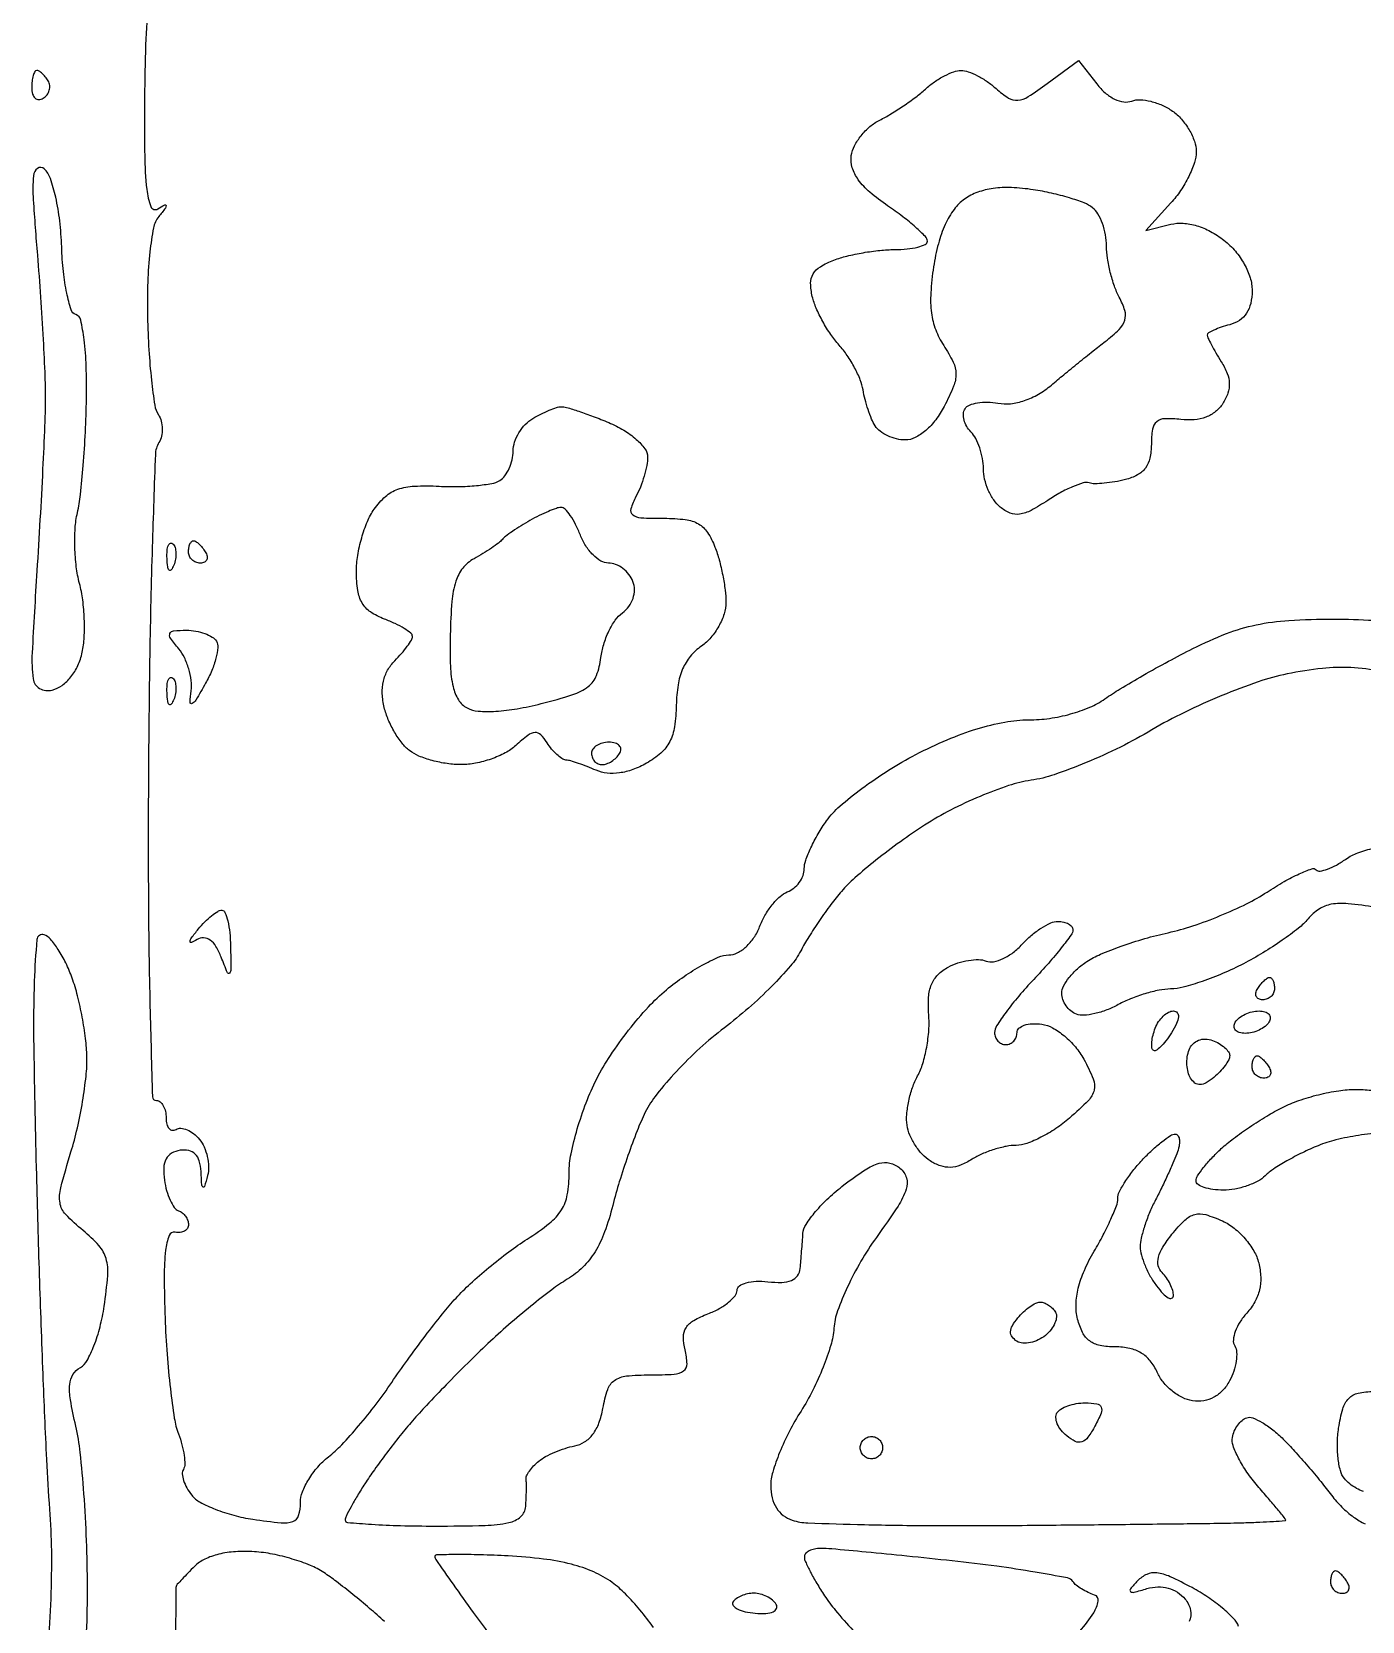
# Model space of a CAD drawing. Extents: x 0 to 102, y 0 to 135.
# Drawn here: x 0 to 10.05, y 37.44 to 49.44 of the extents above; entities that cross this region are included whole.
import ezdxf

# ---------------------------------------------------------------- set-up
doc = ezdxf.new("R2010")
doc.units = 0
doc.header["$MEASUREMENT"] = 0

msp = doc.modelspace()

# ---------------------------------------------------------------- linework, layer by layer
for points in [[(2.6649, 37.432419, 0.009606), (2.552746, 37.532389, 0.007175), (2.425466, 37.638397, 0.007258), (2.302619, 37.734846, 0.016374), (2.206205, 37.803435, 0.049203), (2.104909, 37.85711, 0.024388), (1.967656, 37.905688, 0.023939), (1.819167, 37.942583, 0.032213), (1.68185, 37.960712, 0.03246), (1.539352, 37.960992, 0.044084), (1.412248, 37.941647, 0.050766), (1.307182, 37.904411, 0.08605), (1.231095, 37.850809, 0.00284), (1.18027, 37.799404, 0.004186), (1.136282, 37.753644, 0.001989), (1.099388, 37.714305, 0.077629), (1.092698, 37.704407, 0.107126), (1.089696, 37.691352, 0.000005), (1.071462, 36.23994, 0.000218)], [(0.884226, 49.720346, 0.01352), (0.862081, 49.391365, 0.008069), (0.852652, 48.999171, 0.004445), (0.853133, 48.513044, 0.025036), (0.868684, 48.25393, 0.061773), (0.89953, 48.124173, 0.469273), (0.951296, 48.106066, -0.013126), (1.004511, 48.136168, -0.520516), (1.014724, 48.130963, -0.20054), (1.009791, 48.112129, -0.006224), (0.959473, 48.04789, 0.121775), (0.920002, 47.962851, 0.02021), (0.892504, 47.78308, 0.020023), (0.876208, 47.554996, 0.013112), (0.874873, 47.2914, 0.009633), (0.885014, 47.040678, 0.012616), (0.904461, 46.81222, 0.010191), (0.929207, 46.623719, 0.106273), (0.956743, 46.55115, -0.079278), (0.978078, 46.502882, -0.060481), (0.985988, 46.445571, -0.060751), (0.979953, 46.388318, -0.081984), (0.960188, 46.340232, 0.130219), (0.933607, 46.252628, 0.001142), (0.910226, 45.551313, 0.003867), (0.891366, 44.742332, 0.002474), (0.881376, 43.802232, 0.00284), (0.881377, 42.868822, 0.004745), (0.893289, 42.083624, 0.000906), (0.911429, 41.398516, 0.405953), (0.941381, 41.3694, -0.173695), (0.969548, 41.35931, -0.093427), (0.993516, 41.330656, -0.073738), (1.009734, 41.287965, -0.054011), (1.0152, 41.237507, 0.057307), (1.020627, 41.190313, 0.123371), (1.037235, 41.157976, 0.190638), (1.061792, 41.145377, 0.164171), (1.090214, 41.151976, -0.161598), (1.126456, 41.160582, -0.079613), (1.172912, 41.148909, -0.065893), (1.222137, 41.119626, -0.052504), (1.2664, 41.076433, -0.069379), (1.302211, 41.018569, -0.048583), (1.326258, 40.945654, -0.04865), (1.335755, 40.869611, -0.070344), (1.3281, 40.802414, -0.006489), (1.305473, 40.71965, -0.498182), (1.294391, 40.715396, -0.240299), (1.285132, 40.730796, -0.004014), (1.278814, 40.833164, 0.055947), (1.265519, 40.912815, 0.125711), (1.234906, 40.96539, 0.147902), (1.186619, 40.991753, 0.089376), (1.12095, 40.993577, 0.092835), (1.056063, 40.970943, 0.14205), (1.014955, 40.928362, 0.112234), (0.997209, 40.862205, 0.045454), (1.002121, 40.768413, 0.032451), (1.018937, 40.68875, 0.039154), (1.045238, 40.616963, 0.043144), (1.076417, 40.561959, 0.155184), (1.107871, 40.5375, -0.081488), (1.137124, 40.520918, -0.066616), (1.16192, 40.494803, -0.06755), (1.178677, 40.463504, -0.0894), (1.1844, 40.43175, -0.13974), (1.176461, 40.403897, -0.12696), (1.154802, 40.383193, -0.105536), (1.122145, 40.373091, -0.074288), (1.08364, 40.37535, 0.374985), (1.037634, 40.349579, 0.056465), (1.011508, 40.237924, 0.03058), (1.000589, 40.042817, 0.007729), (1.007167, 39.724981, 0.009392), (1.022122, 39.453025, 0.010428), (1.046962, 39.191169, 0.009848), (1.077143, 38.969169, 0.052172), (1.108532, 38.850732, -0.025774), (1.135084, 38.768349, -0.030852), (1.151161, 38.688449, -0.032204), (1.156059, 38.621017, -0.141352), (1.145415, 38.582964, 0.160915), (1.137267, 38.548854, 0.057094), (1.147295, 38.499046, 0.049398), (1.171797, 38.442897, 0.040678), (1.20826, 38.388613, 0.10035), (1.271937, 38.335199, 0.030475), (1.38665, 38.281613, 0.029164), (1.525653, 38.235894, 0.028046), (1.67085, 38.20595, 0.011162), (1.883956, 38.179176, 0.110266), (1.973106, 38.189653, 0.240581), (2.016261, 38.234879, 0.072574), (2.0304, 38.331775, -0.093191), (2.045564, 38.412427, -0.044517), (2.092631, 38.507267, -0.042043), (2.161195, 38.600582, -0.046675), (2.24225, 38.67759, 0.036742), (2.34182, 38.7685, 0.013224), (2.469978, 38.911439, 0.013035), (2.602662, 39.076051, 0.015091), (2.720004, 39.239665, -0.008419), (2.837918, 39.408796, -0.006416), (2.972482, 39.590099, -0.006491), (3.103022, 39.756809, -0.015119), (3.206105, 39.87734, -0.023053), (3.313172, 39.984736, -0.012257), (3.45481, 40.108044, -0.012176), (3.606023, 40.22722, -0.01849), (3.74355, 40.322551, 0.024804), (3.912599, 40.44292, 0.084647), (4.00271, 40.542896, 0.099434), (4.04685, 40.657911, 0.042081), (4.0608, 40.823374, -0.05043), (4.075266, 40.966434, -0.021102), (4.122073, 41.154647, -0.020622), (4.18953, 41.353414, -0.025156), (4.269388, 41.532852, -0.029337), (4.372403, 41.70961, -0.019293), (4.5102, 41.900633, -0.019427), (4.65925, 42.07675, -0.03507), (4.796263, 42.20684, -0.021335), (4.929273, 42.307267, -0.023804), (5.065709, 42.392132, -0.02404), (5.1877, 42.45269, -0.103544), (5.26657, 42.4692, 0.119384), (5.331203, 42.484855, 0.066677), (5.39799, 42.531379, 0.059955), (5.457274, 42.600432, 0.056646), (5.499824, 42.682868, -0.040033), (5.540374, 42.768259, -0.037352), (5.594847, 42.848219, -0.039567), (5.65429, 42.911796, -0.093646), (5.70923, 42.945719, 0.078208), (5.758227, 42.973936, 0.065188), (5.79975, 43.017449, 0.06672), (5.827828, 43.069021, 0.091585), (5.8374, 43.120842, -0.085168), (5.848393, 43.184911, -0.023831), (5.886942, 43.279361, -0.023308), (5.941501, 43.383709, -0.022605), (6.006053, 43.483632, -0.05904), (6.104796, 43.592489, -0.019471), (6.273415, 43.728064, -0.019085), (6.473807, 43.865188, -0.020519), (6.679388, 43.983142, -0.019582), (6.918237, 44.095794, -0.02585), (7.144292, 44.178275, -0.028916), (7.351726, 44.229115, -0.045666), (7.534025, 44.2458, 0.035606), (7.689844, 44.25691, 0.031656), (7.848906, 44.290092, 0.032894), (7.994348, 44.340676, 0.053477), (8.10854, 44.40415, -0.017566), (8.224699, 44.480097, -0.006141), (8.396778, 44.5813, -0.00609), (8.589003, 44.688112, -0.007077), (8.774438, 44.78485, -0.024375), (9.027506, 44.897242, -0.04067), (9.250865, 44.963389, -0.036302), (9.499105, 44.996866, -0.01537), (9.8352, 45.0072, -0.014958), (10.137903, 44.998142, -0.027419)], [(10.192345, 44.611959, 0.037968), (9.967413, 44.640934, 0.041531), (9.752716, 44.634319, 0.021098), (9.48561, 44.592309, 0.033038), (9.267159, 44.533202, 0.015425), (8.992707, 44.429538, 0.015206), (8.710414, 44.302659, 0.020567), (8.464112, 44.170035, -0.018663), (8.225636, 44.040452, -0.016297), (7.967255, 43.922628, -0.016595), (7.726614, 43.831485, -0.045851), (7.550656, 43.788941, 0.043896), (7.381524, 43.748745, 0.019383), (7.166299, 43.667776, 0.019009), (6.94338, 43.563755, 0.02425), (6.746956, 43.450479, 0.013344), (6.563348, 43.325329, 0.011834), (6.379033, 43.185608, 0.011969), (6.219099, 43.051922, 0.035242), (6.118301, 42.950062, 0.016967), (6.038714, 42.85079, 0.01053), (5.951824, 42.729283, 0.010561), (5.871036, 42.605598, 0.018717), (5.810517, 42.499914, -0.057769), (5.733176, 42.386387, -0.017148), (5.590128, 42.232138, -0.016958), (5.416223, 42.068546, -0.017538), (5.233517, 41.919016, 0.022313), (5.04932, 41.765308, 0.019563), (4.87096, 41.589161, 0.020017), (4.722462, 41.417263, 0.054041), (4.636275, 41.281152, 0.020295), (4.573894, 41.139921, 0.009676), (4.504673, 40.953757, 0.009574), (4.439748, 40.756179, 0.013431), (4.389954, 40.577293, -0.025928), (4.328588, 40.376399, -0.050905), (4.255959, 40.226058, -0.060675), (4.164492, 40.111303, -0.057629), (4.046669, 40.019575, 0.024792), (3.92976, 39.940285, 0.008914), (3.77127, 39.816426, 0.008817), (3.60211, 39.674287, 0.010339), (3.44699, 39.533464, 0.005542), (3.294017, 39.385461, 0.004342), (3.131255, 39.221634, 0.004391), (2.982462, 39.066543, 0.010727), (2.8764, 38.949082, 0.009652), (2.784624, 38.838715, 0.006424), (2.683538, 38.708879, 0.006467), (2.588662, 38.580315, 0.012561), (2.51685, 38.474827, 0.00832), (2.460141, 38.383553, 0.01134), (2.41229, 38.29932, 0.00834), (2.375382, 38.22795, 0.115657), (2.3688, 38.199877, 0.389819), (2.385554, 38.181653, 0.004301), (2.56761, 38.1679, 0.010428), (2.786091, 38.157855, 0.006272), (3.0456, 38.1546, 0.006256), (3.425994, 38.159359, 0.046856), (3.604899, 38.18069, 0.128051), (3.694552, 38.225896, 0.197897), (3.732418, 38.30265, 0.006661), (3.735716, 38.363389, 0.006907), (3.737346, 38.423465, 0.006692), (3.737341, 38.475471, 0.029493), (3.735123, 38.506036, -0.14267), (3.739253, 38.532991, -0.041987), (3.760227, 38.569677, -0.038421), (3.791956, 38.608906, -0.033073), (3.830855, 38.644982, -0.047015), (3.882356, 38.679293, -0.023382), (3.953141, 38.713223, -0.022979), (4.030371, 38.741787, -0.031205), (4.102448, 38.759879, 0.098791), (4.177701, 38.789978, 0.087639), (4.239364, 38.847683, 0.073121), (4.285667, 38.9329, 0.044318), (4.315581, 39.043933, -0.038038), (4.351845, 39.185582, -0.158167), (4.403865, 39.255392, -0.131655), (4.492811, 39.28835, -0.023267), (4.672154, 39.2967, 0.01464), (4.853708, 39.302017, 0.141465), (4.925682, 39.327446, 0.251676), (4.951624, 39.380203, 0.052581), (4.936619, 39.485778, -0.060587), (4.924338, 39.583347, -0.14317), (4.944415, 39.653111, -0.122581), (5.001703, 39.707805, -0.03876), (5.109448, 39.758634, 0.034359), (5.193793, 39.797522, 0.043707), (5.265072, 39.845047, 0.049911), (5.314779, 39.893747, 0.175752), (5.3298, 39.935161, -0.243668), (5.347195, 39.968736, -0.085242), (5.397799, 39.992849, -0.060623), (5.47289, 40.004468, -0.037222), (5.56245, 40.000704, 0.034711), (5.667644, 39.995756, 0.091616), (5.741182, 40.011054, 0.139411), (5.786191, 40.046338, 0.135665), (5.806491, 40.1004, 0.00159), (5.811558, 40.158928, 0.000875), (5.817403, 40.230563, 0.000872), (5.823079, 40.303254, 0.001397), (5.827641, 40.365309, -0.128003), (5.85056, 40.433279, -0.030347), (5.922629, 40.529972, -0.029274), (6.021788, 40.634358, -0.025241), (6.137301, 40.732063, -0.016362), (6.298321, 40.846746, -0.074173), (6.402395, 40.895498, -0.134289), (6.483558, 40.897368, -0.112666), (6.56061, 40.858389, -0.146905), (6.609341, 40.785029, -0.15716), (6.607868, 40.69909, -0.064246), (6.545584, 40.572497, -0.009361), (6.382323, 40.33603, 0.024014), (6.265418, 40.155622, 0.022482), (6.16355, 39.9609, 0.023103), (6.089007, 39.779986, 0.068157), (6.061224, 39.648695, -0.05423), (6.037902, 39.521103, -0.022296), (5.98022, 39.354723, -0.021745), (5.901844, 39.180061, -0.026052), (5.812711, 39.023431, 0.02344), (5.725018, 38.871188, 0.022676), (5.650901, 38.709739, 0.023278), (5.598866, 38.561925, 0.073114), (5.5836, 38.458082, 0.060029), (5.594506, 38.36757, 0.080711), (5.626678, 38.291667, 0.087978), (5.678535, 38.234585, 0.087847), (5.746884, 38.198778, 0.068079), (5.863651, 38.178567, 0.002763), (6.292625, 38.165733, 0.00479), (6.802201, 38.158189, 0.003371), (7.375434, 38.159059, 0.000383), (7.959732, 38.164335, 0.000475), (8.50347, 38.170178, 0.000388), (8.960135, 38.175874, 0.003578), (9.15795, 38.179911, 0.003575), (9.279597, 38.184135, 0.005948), (9.382008, 38.189645, 0.001419), (9.470494, 38.195716, 0.393472), (9.4752, 38.200769, 0.173307), (9.472201, 38.209163, 0.000814), (9.412711, 38.281531, 0.003647), (9.344021, 38.363587, 0.002281), (9.262472, 38.458691, -0.026955), (9.182691, 38.561597, -0.031427), (9.118806, 38.667511, -0.033014), (9.077214, 38.76219, -0.133904), (9.072122, 38.82439, -0.058747), (9.087063, 38.872368, -0.052765), (9.113163, 38.917462, -0.056015), (9.145879, 38.953146, -0.099202), (9.180413, 38.972877, -0.175785), (9.22589, 38.971664, -0.038868), (9.29715, 38.937031, -0.035896), (9.377805, 38.881632, -0.027916), (9.457172, 38.810688, -0.012043), (9.542777, 38.720883, -0.006703), (9.642931, 38.607603, -0.006682), (9.741266, 38.490193, -0.010745), (9.821549, 38.38725, 0.037667), (9.899025, 38.298229, 0.038977), (9.988153, 38.222941, 0.042061), (10.075338, 38.170747, 0.114334)], [(10.152, 42.828935, 0.016959), (9.946628, 42.856654, 0.067431), (9.819796, 42.852288, 0.102839), (9.727554, 42.816082, 0.07356), (9.6444, 42.742287, -0.050975), (9.571576, 42.671554, -0.01569), (9.448394, 42.580298, -0.015518), (9.303301, 42.486233, -0.016431), (9.155345, 42.403222, -0.018271), (9.002916, 42.331108, -0.01784), (8.844423, 42.269692, -0.018056), (8.701613, 42.225844, -0.061534), (8.605445, 42.212402, 0.045443), (8.518672, 42.2031, 0.02304), (8.411974, 42.176572, 0.02268), (8.303539, 42.13881, 0.031332), (8.210462, 42.094638, -0.034549), (8.123041, 42.053835, -0.035712), (8.031785, 42.025985, -0.038167), (7.94975, 42.01371, -0.1101), (7.893212, 42.022087, -0.083416), (7.851157, 42.046889, -0.065997), (7.815516, 42.085947, -0.066294), (7.791423, 42.132739, -0.085986), (7.7832, 42.180201, -0.122865), (7.796473, 42.2334, -0.045381), (7.839115, 42.298527, -0.041566), (7.900717, 42.36419, -0.039078), (7.97355, 42.420262, -0.044443), (8.075191, 42.474366, -0.014868), (8.232241, 42.535388, -0.014663), (8.410991, 42.592949, -0.016228), (8.5869, 42.637821, 0.026094), (8.772547, 42.689098, 0.016986), (8.981116, 42.766565, 0.017091), (9.179998, 42.856283, 0.030946), (9.334913, 42.944946, -0.015243), (9.462777, 43.023554, -0.023757), (9.577863, 43.082482, -0.020321), (9.671859, 43.120581, -0.290221), (9.705576, 43.113024, 0.241269), (9.734811, 43.103598, 0.04628), (9.790467, 43.118051, 0.040087), (9.858481, 43.148972, 0.027288), (9.930463, 43.194241, -0.066701), (10.02022, 43.241283, -0.033805), (10.142983, 43.276845, -0.032808)], [(0.414304, 37.35323, 0.010918), (0.420932, 37.695306, 0.008996), (0.41379, 38.044416, 0.00857), (0.394073, 38.398749, 0.008545), (0.36594, 38.711142, 0.029913), (0.332403, 38.910438, -0.013501), (0.292328, 39.108622, -0.062688), (0.286817, 39.225019, -0.119439), (0.311301, 39.299991, -0.12748), (0.366974, 39.353309, 0.141515), (0.417545, 39.404488, 0.031632), (0.469823, 39.516982, 0.030414), (0.515611, 39.659451, 0.025333), (0.54714, 39.815381, 0.016865), (0.573999, 40.047656, 0.088507), (0.561835, 40.175102, 0.115942), (0.507741, 40.273519, 0.038518), (0.387688, 40.387711, -0.030331), (0.256674, 40.508309, -0.154431), (0.213251, 40.596021, -0.102966), (0.219213, 40.71065, -0.009874), (0.296051, 40.980996, 0.01851), (0.344197, 41.162237, 0.014148), (0.383818, 41.363541, 0.014365), (0.410192, 41.554397, 0.032455), (0.416564, 41.700096, 0.025832), (0.406538, 41.837504, 0.015239), (0.381133, 42.000137, 0.015224), (0.345758, 42.161446, 0.025105), (0.304985, 42.294893, 0.026053), (0.256952, 42.408876, 0.030821), (0.199612, 42.510779, 0.032207), (0.141595, 42.588938, 0.13738), (0.093915, 42.621195, 0.483302), (0.038585, 42.585051, 0.014752), (0.019082, 42.27213, 0.01224), (0.014836, 41.758309, 0.002235), (0.034507, 40.807402, 0.00174), (0.056204, 40.04984, 0.001812), (0.082917, 39.302664, 0.001741), (0.110605, 38.656801, 0.007939), (0.13398, 38.2815, -0.017118), (0.147755, 37.967561, -0.01115), (0.143152, 37.6047, -0.011142), (0.122351, 37.241858, -0.016904)], [(10.203788, 41.126171, 0.020594), (10.026161, 41.106133, 0.020772), (9.855056, 41.072329, 0.037967), (9.719749, 41.028615, 0.016717), (9.60173, 40.975654, 0.015454), (9.484323, 40.913609, 0.01566), (9.383267, 40.851877, 0.048672), (9.321107, 40.801923, -0.072759), (9.263485, 40.76, -0.037982), (9.1818, 40.724714, -0.036782), (9.090724, 40.700649, -0.04623), (9.003857, 40.6926, -0.032272), (8.925153, 40.697685, -0.049712), (8.858753, 40.713119, -0.064061), (8.812835, 40.735623, -0.251929), (8.7984, 40.762453, -0.144254), (8.809365, 40.799666, -0.022412), (8.854315, 40.862914, -0.023398), (8.915865, 40.934598, -0.018459), (8.98875, 41.006357, -0.024229), (9.081033, 41.082871, -0.012661), (9.202717, 41.169464, -0.012563), (9.332297, 41.252163, -0.01877), (9.449849, 41.317204, -0.034377), (9.57414, 41.369624, -0.022094), (9.724308, 41.413816, -0.022198), (9.875853, 41.444163, -0.038331), (10.003979, 41.454, -0.029536), (10.119246, 41.447185, -0.030795)], [(10.062844, 38.416071, -0.04518), (10.009725, 38.439464, -0.043551), (9.958853, 38.473686, -0.053608), (9.918466, 38.51415, -0.106032), (9.888577, 38.573567, -0.035558), (9.870734, 38.669602, -0.033515), (9.865611, 38.781831, -0.032556), (9.875409, 38.89485, -0.030128), (9.906779, 39.040737, -0.123793), (9.951232, 39.11867, -0.149861), (10.022171, 39.158218, -0.051362), (10.140452, 39.171095, 0.025397)], [(7.920202, 37.361297, 0.040615), (8.024237, 37.499803, 0.094751), (8.05871, 37.587614, 0.377754), (8.031483, 37.633324, -0.032038), (7.981911, 37.652853, -0.028727), (7.933331, 37.679189, -0.029865), (7.89247, 37.707987, -0.075237), (7.8678, 37.73463, 0.199161), (7.825623, 37.762313, 0.00446), (7.582226, 37.806288, 0.009373), (7.2917, 37.850516, 0.006118), (6.955032, 37.891144, 0.001407), (6.612595, 37.927249, 0.001924), (6.303962, 37.957712, 0.001249), (6.044552, 37.981656, 0.022389), (5.960982, 37.9854, 0.049401), (5.91373, 37.98072, 0.069794), (5.873866, 37.966762, 0.090425), (5.847146, 37.946172, 0.187837), (5.837957, 37.92195, 0.105183), (5.84615, 37.885033, 0.01264), (5.882897, 37.80959, 0.014594), (5.932049, 37.721244, 0.011523), (5.990159, 37.628548, 0.029109), (6.073383, 37.517048, 0.010079), (6.205791, 37.365946, 0.009974)], [(4.698116, 37.388332, 0.020568), (4.595796, 37.521021, 0.02076), (4.485839, 37.641557, 0.038296), (4.385563, 37.728305, 0.056786), (4.247347, 37.808028, 0.0401), (4.07757, 37.866102, 0.032407), (3.866145, 37.905587, 0.017022), (3.599593, 37.928513, 0.005521), (3.387165, 37.937168, 0.009229), (3.208335, 37.939174, 0.00339), (3.057903, 37.937065, 0.408135), (3.0456, 37.924504, 0.153528), (3.05287, 37.901385, 0.000898), (3.183569, 37.71484, 0.003653), (3.335238, 37.502505, 0.002303), (3.515283, 37.256688, 0.007914)], [(9.119568, 37.395755, 0.104155), (9.081479, 37.45635, 0.026876), (8.996406, 37.535335, 0.026161), (8.887418, 37.616865, 0.023993), (8.767397, 37.689132, 0.015704), (8.601024, 37.7721, 0.076901), (8.500256, 37.800824, 0.136899), (8.425376, 37.789667, 0.097655), (8.355757, 37.740518, 0.016125), (8.301524, 37.679813, 0.416002), (8.303352, 37.659906, 0.241178), (8.329144, 37.654207, 0.009157), (8.426906, 37.681702, -0.063714), (8.509302, 37.69544, -0.076359), (8.587346, 37.686467, -0.078884), (8.657103, 37.654952, -0.074211), (8.715344, 37.60284, -0.122104), (8.756188, 37.518225, -0.161647), (8.746537, 37.43379, -0.073439)]]:
    msp.add_lwpolyline(points, format="xyb")
for points in [[(0.037307, 49.1526, 0.279105), (0.022914, 49.143887, 0.051652), (0.010959, 49.113856, 0.042195), (0.002706, 49.071246, 0.026751), (0, 49.020707, 0.067432), (0.006312, 48.974117, 0.140899), (0.025257, 48.943167, 0.190788), (0.053328, 48.932456, 0.136093), (0.08598, 48.941953, 0.090427), (0.115106, 48.968225, 0.095498), (0.132406, 49.002616, 0.099685), (0.135267, 49.039727, 0.108373), (0.123287, 49.073846, 0.031646), (0.101912, 49.103988, 0.037297), (0.077953, 49.129466, 0.040575), (0.054938, 49.147345, 0.145859)], [(8.047325, 49.050261, 0.050733), (8.110877, 48.983192, 0.064847), (8.181948, 48.936485, 0.076247), (8.251953, 48.914852, 0.12919), (8.312562, 48.921513, -0.104555), (8.374474, 48.93138, -0.048294), (8.455527, 48.919395, -0.044931), (8.541563, 48.889624, -0.047056), (8.619488, 48.845321, -0.059625), (8.687937, 48.784049, -0.04795), (8.745845, 48.703913, -0.04957), (8.785318, 48.618036, -0.08314), (8.7984, 48.539905, -0.079372), (8.785009, 48.456079, -0.03472), (8.742485, 48.351511, -0.033248), (8.680898, 48.244474, -0.037949), (8.60805, 48.151469), (8.4177, 47.943132), (8.607044, 47.989783, -0.076855), (8.700309, 47.998027, -0.056585), (8.802545, 47.979602, -0.051444), (8.907529, 47.935939, -0.042419), (9.008894, 47.869276, -0.049344), (9.094686, 47.786895, -0.049453), (9.162601, 47.689357, -0.052376), (9.206619, 47.586609, -0.075165), (9.2214, 47.488839, -0.054944), (9.210814, 47.392796, -0.090682), (9.179083, 47.317834, -0.101006), (9.125875, 47.26433, -0.082956), (9.0522, 47.231313, 0.017414), (8.987366, 47.211923, 0.026429), (8.932702, 47.190199, 0.024418), (8.891873, 47.168946, 0.266564), (8.883, 47.153485, 0.112113), (8.887725, 47.132677, 0.008362), (8.913883, 47.080317, 0.011253), (8.947864, 47.018489, 0.008302), (8.988133, 46.95156, -0.043253), (9.033015, 46.863594, -0.087415), (9.049251, 46.787775, -0.094095), (9.038124, 46.714682, -0.056512), (8.999698, 46.635458, -0.083695), (8.945216, 46.574764, -0.077276), (8.872405, 46.533265, -0.069893), (8.783796, 46.513056, -0.051553), (8.683065, 46.514904, 0.034003), (8.562299, 46.521357, 0.173622), (8.500333, 46.498145, 0.181384), (8.468721, 46.44159, 0.037725), (8.46, 46.326166, -0.054208), (8.448832, 46.223462, -0.105279), (8.414859, 46.148678, -0.109943), (8.354559, 46.096258, -0.062754), (8.264196, 46.06108, -0.018977), (8.183427, 46.044037, -0.019746), (8.10266, 46.033436, -0.019882), (8.032373, 46.029829, -0.076767), (7.989246, 46.035982, 0.148337), (7.944566, 46.036001, 0.026258), (7.864884, 46.007221, 0.026409), (7.772064, 45.962165, 0.021076), (7.677026, 45.904306, -0.022944), (7.551, 45.828226, -0.08949), (7.464901, 45.799813, -0.13175), (7.392684, 45.80865, -0.077399), (7.317476, 45.853551, -0.072001), (7.26904, 45.907208, -0.044599), (7.228152, 45.981799, -0.043837), (7.200317, 46.064501, -0.059332), (7.191, 46.142739, 0.044711), (7.184061, 46.22018, 0.03687), (7.163344, 46.300501, 0.038294), (7.132965, 46.371818, 0.076689), (7.096851, 46.421109, -0.065363), (7.064586, 46.463127, -0.069102), (7.044996, 46.511285, -0.076951), (7.040557, 46.558004, -0.124315), (7.052532, 46.595883, -0.156826), (7.085688, 46.624157, -0.056249), (7.14603, 46.641679, -0.048955), (7.221218, 46.647132, -0.040884), (7.300848, 46.638566, 0.07469), (7.396737, 46.634749, 0.05422), (7.501192, 46.65785, 0.050136), (7.60645, 46.705637, 0.044488), (7.704717, 46.775093, -0.00357), (7.797974, 46.853174, -0.002187), (7.908992, 46.943972, -0.002192), (8.019697, 47.032907, -0.003903), (8.111712, 47.105, 0.028482), (8.216312, 47.195589, 0.124121), (8.25902, 47.26476, 0.15126), (8.259454, 47.338227, 0.049305), (8.217462, 47.439557, -0.038619), (8.180717, 47.523139, -0.023371), (8.149759, 47.626779, -0.023341), (8.128535, 47.733202, -0.037563), (8.1216, 47.825379, 0.045767), (8.11378, 47.910633, 0.041676), (8.090536, 47.995865, 0.044207), (8.056419, 48.068731, 0.094454), (8.01585, 48.115492, 0.075484), (7.953312, 48.151063, 0.018256), (7.840389, 48.189737, 0.01832), (7.70613, 48.224996, 0.017288), (7.567037, 48.251114, 0.026804), (7.402904, 48.267158, 0.044942), (7.264564, 48.260793, 0.053152), (7.147635, 48.23193, 0.065796), (7.048217, 48.180221, 0.08323), (6.969309, 48.102613, 0.049697), (6.90278, 47.988627, 0.042082), (6.850369, 47.842735, 0.027988), (6.814199, 47.668612, 0.021849), (6.793438, 47.471914, 0.047496), (6.798511, 47.3203, 0.058354), (6.830255, 47.193307, 0.054683), (6.890944, 47.074064, -0.030788), (6.962414, 46.9488, -0.112606), (6.983358, 46.860409, -0.100137), (6.965093, 46.766058, -0.021609), (6.894802, 46.61441, -0.042743), (6.831141, 46.513472, -0.052429), (6.754962, 46.432171, -0.060254), (6.675358, 46.378549, -0.11866), (6.60162, 46.3608, -0.058441), (6.534745, 46.368643, -0.050226), (6.467797, 46.391864, -0.052727), (6.410708, 46.426053, -0.09224), (6.37359, 46.46655, -0.039468), (6.346427, 46.518848, -0.018611), (6.319395, 46.590033, -0.018312), (6.296482, 46.667075, -0.024567), (6.281771, 46.738417, 0.057158), (6.26088, 46.814372, 0.027212), (6.217915, 46.906346, 0.02655), (6.162001, 46.998676, 0.034009), (6.100651, 47.076817, -0.034119), (6.037721, 47.157008, -0.02329), (5.977087, 47.255771, -0.023533), (5.927331, 47.35697, -0.043044), (5.898084, 47.444094, -0.055527), (5.885276, 47.544481, -0.138672), (5.904085, 47.615294, -0.126323), (5.958743, 47.669828, -0.042433), (6.061113, 47.719044, -0.030642), (6.159543, 47.749713, -0.017045), (6.282575, 47.775513, -0.01695), (6.409325, 47.793209, -0.026212), (6.519707, 47.799, 0.024133), (6.61482, 47.803593, 0.038578), (6.694894, 47.817638, 0.04551), (6.751879, 47.837906, 0.294943), (6.767422, 47.86245, 0.19551), (6.752968, 47.897095, 0.015375), (6.679003, 47.967203, 0.019104), (6.582054, 48.047168, 0.013395), (6.467234, 48.129956, -0.027043), (6.333131, 48.232322, -0.059471), (6.245726, 48.326913, -0.081209), (6.200107, 48.417826, -0.112122), (6.192862, 48.508538, -0.082996), (6.216415, 48.582263, -0.050018), (6.266431, 48.659477, -0.04844), (6.333398, 48.728326, -0.060464), (6.407867, 48.777293, 0.021337), (6.4918, 48.823533, 0.012803), (6.587508, 48.885125, 0.012811), (6.679747, 48.9514, 0.021728), (6.752929, 49.012061, -0.032493), (6.820733, 49.065845, -0.031008), (6.895969, 49.111317, -0.032518), (6.967433, 49.142942, -0.088131), (7.0218, 49.1526, -0.08652), (7.075904, 49.143167, -0.032898), (7.146371, 49.112457, -0.031376), (7.220219, 49.068241, -0.033347), (7.286381, 49.015943, 0.041618), (7.380932, 48.94371, 0.168153), (7.450473, 48.926986, 0.118809), (7.529461, 48.954369, 0.016388), (7.673743, 49.053709), (7.9101, 49.228133)], [(0.094206, 48.409432, 0.361731), (0.043541, 48.412697, 0.218753), (0.012368, 48.357, 0.036434), (0.011146, 48.174687, 0.003989), (0.042182, 47.7567, -0.003555), (0.065946, 47.440375, -0.003417), (0.085553, 47.119556, -0.003382), (0.098991, 46.836507, -0.012366), (0.101855, 46.6569, -0.008305), (0.097065, 46.468308, -0.00176), (0.082102, 46.139836, -0.001842), (0.06201, 45.759112, -0.001748), (0.038786, 45.371884, 0.002446), (0.002498, 44.752389, 0.045158), (0.009692, 44.556122, 0.237902), (0.058992, 44.483126, 0.193731), (0.153712, 44.471037, 0.093093), (0.228469, 44.506362, 0.067712), (0.295144, 44.570025, 0.061518), (0.347836, 44.65589, 0.052878), (0.381373, 44.756466, 0.041781), (0.396318, 44.868432, 0.022335), (0.396949, 45.008118, 0.022083), (0.384813, 45.151716, 0.031991), (0.360479, 45.276612, -0.034188), (0.336521, 45.402514, -0.022668), (0.325589, 45.54926, -0.022842), (0.327989, 45.693446, -0.040626), (0.344964, 45.8109, 0.028819), (0.368039, 45.947695, 0.007641), (0.388879, 46.168247, 0.007726), (0.404897, 46.420262, 0.00788), (0.412991, 46.671, 0.012156), (0.411052, 46.91947, 0.023266), (0.395385, 47.118288, 0.022145), (0.370137, 47.265863, 0.264768), (0.332929, 47.307324, -0.242049), (0.296791, 47.344289, -0.023224), (0.264325, 47.47003, -0.025485), (0.23892, 47.632318, -0.017268), (0.225867, 47.819056, 0.019994), (0.211027, 48.015917, 0.026056), (0.180937, 48.194066, 0.027288), (0.140837, 48.336746, 0.121523)], [(4.000067, 46.612027, -0.082002), (4.040621, 46.606941, -0.008434), (4.132979, 46.577836, -0.01033), (4.242429, 46.538772, -0.008077), (4.359617, 46.492017, -0.036368), (4.472794, 46.434743, -0.045717), (4.567529, 46.365298, -0.052624), (4.632749, 46.294116, -0.160499), (4.653, 46.232655, -0.048091), (4.646824, 46.168593, -0.022864), (4.627274, 46.087987, -0.022418), (4.598958, 46.004907, -0.02953), (4.565423, 45.932238, 0.046787), (4.526611, 45.839894, 0.31522), (4.540781, 45.795092, 0.152873), (4.601899, 45.772758, 0.011737), (4.779017, 45.7686, -0.029957), (4.938305, 45.759048, -0.099059), (5.037682, 45.726416, -0.119617), (5.106349, 45.66208, -0.054185), (5.162694, 45.551593, -0.025272), (5.194307, 45.453842, -0.016869), (5.220964, 45.33923, -0.017005), (5.239318, 45.226054, -0.031704), (5.2452, 45.13339, -0.077662), (5.231672, 45.046819, -0.04981), (5.191089, 44.953334, -0.04883), (5.131425, 44.867363, -0.063967), (5.060804, 44.803039, 0.066506), (4.976287, 44.725271, 0.07266), (4.918116, 44.630196, 0.062367), (4.883741, 44.510404, 0.034023), (4.870454, 44.357818, -0.031915), (4.856888, 44.19404, -0.081969), (4.820742, 44.08121, -0.094235), (4.753888, 43.995337, -0.052105), (4.645117, 43.918135, -0.039967), (4.541303, 43.870115, -0.053593), (4.440808, 43.844853, -0.060188), (4.347369, 43.843081, -0.077561), (4.264417, 43.864801, 0.010132), (4.197777, 43.892243, 0.010538), (4.130942, 43.916587, 0.010283), (4.07234, 43.935207, 0.044457), (4.036564, 43.942393, -0.120162), (4.005764, 43.953586, -0.038444), (3.967146, 43.983842, -0.03582), (3.927804, 44.025422, -0.033155), (3.893679, 44.073236, 0.057397), (3.846102, 44.133506, 0.222879), (3.802566, 44.149363, 0.14231), (3.749053, 44.128483, 0.020209), (3.657453, 44.052086, -0.063332), (3.577952, 43.996631, -0.036227), (3.470481, 43.949902, -0.035586), (3.353708, 43.918012, -0.0489), (3.245458, 43.9074, -0.036386), (3.138774, 43.915174, -0.029746), (3.026733, 43.938464, -0.030705), (2.925855, 43.972546, -0.066376), (2.8549, 44.01315, -0.064098), (2.798002, 44.069475, -0.032926), (2.741544, 44.152604, -0.032083), (2.693884, 44.247217, -0.041618), (2.663412, 44.339388, -0.048335), (2.648768, 44.443664, -0.066446), (2.657245, 44.537837, -0.071651), (2.689083, 44.621023, -0.069313), (2.743381, 44.692895, 0.017489), (2.794314, 44.747521, 0.022027), (2.837326, 44.801656, 0.020854), (2.868804, 44.849114, 0.136833), (2.8764, 44.876351, 0.230832), (2.864625, 44.900498, 0.027338), (2.814272, 44.935593, 0.028198), (2.745921, 44.972725, 0.01949), (2.6649, 45.0072, -0.056165), (2.560106, 45.061163, -0.113385), (2.49665, 45.128297, -0.098093), (2.463501, 45.223248, -0.035095), (2.4534, 45.366982, -0.040469), (2.463209, 45.487969, -0.028948), (2.492811, 45.620554, -0.029409), (2.536112, 45.744401, -0.054019), (2.587564, 45.837898, -0.059335), (2.672674, 45.933089, -0.096336), (2.765946, 45.987819, -0.074091), (2.890184, 46.011797, -0.023619), (3.079017, 46.010949, 0.017164), (3.22319, 46.008442, 0.019588), (3.360946, 46.016178, 0.019135), (3.476333, 46.031679, 0.095734), (3.537052, 46.05472, 0.095505), (3.57564, 46.090239, 0.052746), (3.608205, 46.145696, 0.049907), (3.630327, 46.211167, 0.056587), (3.6378, 46.276989, -0.080436), (3.648745, 46.344584, -0.055128), (3.68129, 46.415322, -0.054362), (3.729218, 46.478373, -0.071323), (3.78585, 46.523224, -0.01634), (3.847385, 46.556421, -0.01727), (3.909847, 46.58488, -0.017148), (3.965155, 46.605616, -0.071506)], [(3.999444, 45.850627, 0.074604), (3.963797, 45.84384, 0.015069), (3.903451, 45.820626, 0.015594), (3.834285, 45.789026, 0.01403), (3.7647, 45.752108, 0.010329), (3.696821, 45.711741, 0.011338), (3.632777, 45.669795, 0.010818), (3.579744, 45.631602, 0.054601), (3.5532, 45.60663, -0.055982), (3.526636, 45.581778, -0.011176), (3.473623, 45.544097, -0.01169), (3.409579, 45.502848, -0.010661), (3.3417, 45.463305, 0.097201), (3.256892, 45.391876, 0.093733), (3.204042, 45.29282, 0.056285), (3.174738, 45.141061, 0.014196), (3.162172, 44.88944, 0.013877), (3.163666, 44.650047, 0.048183), (3.183754, 44.496737, 0.080781), (3.22435, 44.397353, 0.133382), (3.289876, 44.335497, 0.106131), (3.372978, 44.311607, 0.031746), (3.505536, 44.310946, 0.028093), (3.668105, 44.329667, 0.019167), (3.850104, 44.368298, 0.015717), (4.087667, 44.436331, 0.086904), (4.204943, 44.497941, 0.137358), (4.267569, 44.581931, 0.062651), (4.300723, 44.715928, -0.044071), (4.321444, 44.815331, -0.038096), (4.359976, 44.914751, -0.039906), (4.409321, 44.999812, -0.083691), (4.462519, 45.054408, 0.075427), (4.511592, 45.103143, 0.078253), (4.543259, 45.163659, 0.081413), (4.554004, 45.228814, 0.092105), (4.542501, 45.291066, 0.075499), (4.51225, 45.344255, 0.06465), (4.466122, 45.389329, 0.066835), (4.411779, 45.419816, 0.094728), (4.357461, 45.4302, -0.134352), (4.301176, 45.445602, -0.062548), (4.240863, 45.492328, -0.055354), (4.185928, 45.560802, -0.050596), (4.1454, 45.6417, 0.025735), (4.109817, 45.722511, 0.035902), (4.069355, 45.790316, 0.039067), (4.029856, 45.838382, 0.214202)], [(1.066313, 45.576488, -0.126455), (1.082661, 45.548829, -0.060344), (1.089358, 45.507772, -0.05415), (1.086192, 45.460603, -0.051402), (1.072991, 45.414337, -0.054073), (1.054248, 45.379087, -0.470617), (1.03883, 45.377628, -0.168741), (1.026874, 45.402311, -0.018894), (1.021879, 45.46545, -0.028489), (1.022809, 45.524347, -0.077125), (1.032176, 45.564954, -0.208169), (1.047797, 45.580397, -0.296942)], [(1.221707, 45.5994, -0.151918), (1.239535, 45.593855, -0.038439), (1.263414, 45.574549, -0.035638), (1.288543, 45.547183, -0.029505), (1.3113, 45.5148, -0.082592), (1.324541, 45.482474, -0.161196), (1.321909, 45.455051, -0.182303), (1.304021, 45.436823, -0.108972), (1.273993, 45.4302, -0.093332), (1.239793, 45.43664, -0.09642), (1.210718, 45.455051, -0.099167), (1.191258, 45.48252, -0.105053), (1.1844, 45.5148, -0.042167), (1.187136, 45.547189, -0.061769), (1.195359, 45.574549, -0.081139), (1.207441, 45.593101, -0.210953)], [(1.169048, 44.9226, -0.043227), (1.239612, 44.916488, -0.044563), (1.30733, 44.898338, -0.048694), (1.3627, 44.871711, -0.118465), (1.39466, 44.840006, -0.162896), (1.405744, 44.792798, -0.039499), (1.391896, 44.712744, -0.036391), (1.360401, 44.618651, -0.029284), (1.313569, 44.522756, -0.005332), (1.239987, 44.395285, -0.139525), (1.211557, 44.368299, -0.579655), (1.196374, 44.377999, -0.019626), (1.204061, 44.465453, 0.062436), (1.204232, 44.543601, 0.041028), (1.185937, 44.631804, 0.040934), (1.153383, 44.716147, 0.060711), (1.110586, 44.782703, -0.018327), (1.048347, 44.863551, -0.25941), (1.044416, 44.898567, -0.280063), (1.071936, 44.918583, -0.020675)], [(1.066313, 44.561288, -0.126455), (1.082661, 44.533629, -0.060344), (1.089358, 44.492572, -0.05415), (1.086192, 44.445403, -0.051402), (1.072991, 44.399137, -0.054073), (1.054248, 44.363887, -0.470617), (1.03883, 44.362428, -0.168741), (1.026874, 44.387111, -0.018894), (1.021879, 44.45025, -0.028489), (1.022809, 44.509147, -0.077125), (1.032176, 44.549754, -0.208169), (1.047797, 44.565197, -0.296942)], [(4.361893, 44.0766, 0.062283), (4.311462, 44.070294, 0.080552), (4.268744, 44.051749, 0.097988), (4.240154, 44.024265, 0.153634), (4.23, 43.992, 0.092995), (4.236059, 43.959705, 0.096318), (4.253385, 43.932251, 0.099231), (4.279233, 43.913877, 0.105429), (4.309607, 43.9074, 0.089642), (4.343919, 43.913601, 0.053229), (4.381189, 43.932251, 0.051032), (4.415595, 43.959639, 0.06081), (4.4415, 43.992, 0.139169), (4.450632, 44.024118, 0.191142), (4.439683, 44.051749, 0.138808), (4.408561, 44.070402, 0.066118)], [(1.435684, 42.8076, -0.305987), (1.459814, 42.791308, -0.036718), (1.480441, 42.726833, -0.033665), (1.495586, 42.638029, -0.021025), (1.501871, 42.53265, -0.002704), (1.503969, 42.359588, -0.186587), (1.493823, 42.332811, -0.551516), (1.478274, 42.335454, -0.006224), (1.430861, 42.453485, 0.042732), (1.391717, 42.53351, 0.10145), (1.347111, 42.582112, 0.150718), (1.298813, 42.598485, 0.143151), (1.248566, 42.585295, -0.034321), (1.20583, 42.563455, -0.577838), (1.195619, 42.571122, -0.1317), (1.206633, 42.59845, -0.009127), (1.258209, 42.66446, -0.023823), (1.307163, 42.719257, -0.028834), (1.358237, 42.765553, -0.029584), (1.404679, 42.798677, -0.141027)], [(7.754012, 42.723, -0.053857), (7.79749, 42.718303, -0.074188), (7.834159, 42.704362, -0.094507), (7.858627, 42.683758, -0.175268), (7.867066, 42.65955, -0.156148), (7.854348, 42.621345, -0.009287), (7.779784, 42.523205, -0.01325), (7.684174, 42.408487, -0.00934), (7.570966, 42.284497, 0.013392), (7.457846, 42.158569, 0.017814), (7.362364, 42.037918, 0.015213), (7.290715, 41.933953, 0.144237), (7.2756, 41.882647, 0.09263), (7.282038, 41.848196, 0.096206), (7.300451, 41.81891, 0.0993), (7.327921, 41.79931, 0.105839), (7.3602, 41.7924, 0.106123), (7.392479, 41.799329, 0.099346), (7.419949, 41.81898, 0.096128), (7.438363, 41.848342, 0.092378), (7.4448, 41.882884, -0.214151), (7.45934, 41.915276, -0.100504), (7.499885, 41.938847, -0.071822), (7.56052, 41.950061, -0.045694), (7.632323, 41.946334, -0.091801), (7.713562, 41.918846, -0.046495), (7.802868, 41.857449, -0.04405), (7.886066, 41.77461, -0.049975), (7.949573, 41.68171, -0.026134), (8.021169, 41.532553, -0.159593), (8.027803, 41.448473, -0.137445), (7.983933, 41.370218, -0.017642), (7.841932, 41.23756, -0.030879), (7.738883, 41.158508, -0.029757), (7.625638, 41.091677, -0.031128), (7.518892, 41.045103, -0.087516), (7.438934, 41.031, 0.049639), (7.363358, 41.023478, 0.026651), (7.272507, 41.000117, 0.026268), (7.181526, 40.966131, 0.037074), (7.10496, 40.925867, -0.043663), (7.017322, 40.881242, -0.086251), (6.941212, 40.86489, -0.092881), (6.867823, 40.875658, -0.057319), (6.788858, 40.913357, -0.065975), (6.730346, 40.961816, -0.043592), (6.676731, 41.030867, -0.043412), (6.635618, 41.108634, -0.06294), (6.614638, 41.183326, -0.058483), (6.612073, 41.265296, -0.031172), (6.62704, 41.365774, -0.030559), (6.65543, 41.467841, -0.041398), (6.694016, 41.555386, 0.052034), (6.73305, 41.649299, 0.027692), (6.762339, 41.771859, 0.027246), (6.77862, 41.901724, 0.037884), (6.777977, 42.018889, -0.036366), (6.776857, 42.150324, -0.08132), (6.799223, 42.247392, -0.098668), (6.847671, 42.320467, -0.074451), (6.92512, 42.378135, -0.044082), (6.998454, 42.409425, -0.039425), (7.078925, 42.428808, -0.041588), (7.154348, 42.434433, -0.089668), (7.211359, 42.423613, 0.141329), (7.267534, 42.418792, 0.060271), (7.339917, 42.442425, 0.052955), (7.416105, 42.48828, 0.046943), (7.4844, 42.550816, -0.032891), (7.552424, 42.616708, -0.033856), (7.627876, 42.672421, -0.03596), (7.699593, 42.711271, -0.106542)], [(9.353293, 42.3, -0.210953), (9.367559, 42.293701, -0.081139), (9.379641, 42.275149, -0.061769), (9.387864, 42.247789, -0.042167), (9.3906, 42.2154, -0.105053), (9.383742, 42.18312, -0.099167), (9.364282, 42.155651, -0.09642), (9.335207, 42.13724, -0.093332), (9.301007, 42.1308, -0.108972), (9.270979, 42.137423, -0.182303), (9.253091, 42.155651, -0.161196), (9.250459, 42.183074, -0.082592), (9.2637, 42.2154, -0.029505), (9.286457, 42.247783, -0.035638), (9.311586, 42.275149, -0.038439), (9.335465, 42.294455, -0.151918)], [(8.627262, 42.0462, -0.219666), (8.655354, 42.033233, -0.202213), (8.665005, 42.00277, -0.089132), (8.650784, 41.95139, -0.027617), (8.611969, 41.880847, -0.023297), (8.569872, 41.819947, -0.040514), (8.528815, 41.774291, -0.052829), (8.494184, 41.747862, -0.345793), (8.473901, 41.750299, -0.178572), (8.463757, 41.772302, -0.042721), (8.464037, 41.813228, -0.038603), (8.472569, 41.863119, -0.029972), (8.489193, 41.915651, -0.054533), (8.514893, 41.965579, -0.057328), (8.550416, 42.007851, -0.063967), (8.589907, 42.036624, -0.126136)], [(9.273686, 42.0462, -0.069308), (9.318405, 42.039971, -0.14379), (9.34795, 42.021349, -0.190139), (9.357933, 41.99374, -0.131946), (9.3483, 41.9616, -0.091204), (9.318989, 41.929206, -0.053126), (9.274096, 41.901851, -0.050746), (9.221534, 41.883275, -0.059645), (9.169114, 41.877, -0.069308), (9.124395, 41.883229, -0.14379), (9.09485, 41.901851, -0.190139), (9.084867, 41.92946, -0.131946), (9.0945, 41.9616, -0.091204), (9.123811, 41.993994, -0.053126), (9.168704, 42.021349, -0.050746), (9.221266, 42.039925, -0.059645)], [(8.922098, 41.824222, -0.040746), (8.971882, 41.800306, -0.048802), (9.013982, 41.769813, -0.056049), (9.043014, 41.737663, -0.156889), (9.0522, 41.709108, -0.122871), (9.044288, 41.677397, -0.034864), (9.017136, 41.633966, -0.032867), (8.978517, 41.587568, -0.029564), (8.932832, 41.544851, -0.040347), (8.874046, 41.503583, -0.124574), (8.827798, 41.490106, -0.170811), (8.789577, 41.502041, -0.094326), (8.756135, 41.538543, -0.078981), (8.73758, 41.582932, -0.047092), (8.729334, 41.639722, -0.045777), (8.731807, 41.699412, -0.058442), (8.745401, 41.752725, -0.103574), (8.773239, 41.795888, -0.10212), (8.816182, 41.824518, -0.098565), (8.868282, 41.83443, -0.089717)], [(9.258707, 41.7078, -0.151918), (9.276535, 41.702255, -0.038439), (9.300414, 41.682949, -0.035638), (9.325543, 41.655583, -0.029505), (9.3483, 41.6232, -0.082592), (9.361541, 41.590874, -0.161196), (9.358909, 41.563451, -0.182303), (9.341021, 41.545223, -0.108972), (9.310993, 41.5386, -0.093332), (9.276793, 41.54504, -0.09642), (9.247718, 41.563451, -0.099167), (9.228258, 41.59092, -0.105053), (9.2214, 41.6232, -0.042167), (9.224136, 41.655589, -0.061769), (9.232359, 41.682949, -0.081139), (9.244441, 41.701501, -0.210953)], [(8.641292, 41.1156, -0.264448), (8.662285, 41.103662, -0.11624), (8.672226, 41.07211, -0.071084), (8.668964, 41.02431, -0.03828), (8.652237, 40.96755, -0.012268), (8.623032, 40.896024, -0.005101), (8.580263, 40.800862, -0.005043), (8.532361, 40.699813, -0.006496), (8.486213, 40.608, 0.022179), (8.444155, 40.517348, 0.019816), (8.408534, 40.419888, 0.020279), (8.383564, 40.329744, 0.056492), (8.375921, 40.26462, 0.069962), (8.384411, 40.202459, 0.030072), (8.41204, 40.12324, 0.029025), (8.452106, 40.041079, 0.033963), (8.499609, 39.96852, 0.02535), (8.547619, 39.911317, 0.071572), (8.588123, 39.878633, 0.21581), (8.613516, 39.875804, 0.316576), (8.626509, 39.89313, 0.080177), (8.621243, 39.9335, 0.039946), (8.602566, 39.981709, 0.038325), (8.574691, 40.029717, 0.045714), (8.541223, 40.069937, -0.14165), (8.512535, 40.121958, -0.119439), (8.513495, 40.185049, -0.077591), (8.547022, 40.262648, -0.029497), (8.615885, 40.358765, -0.029064), (8.714205, 40.46671, -0.129521), (8.788094, 40.508654, -0.137847), (8.870515, 40.507396, -0.034586), (8.997628, 40.459785, -0.062826), (9.085511, 40.405538, -0.045259), (9.168427, 40.325305, -0.045759), (9.234408, 40.232869, -0.07076), (9.271393, 40.142168, -0.051952), (9.286604, 40.035838, -0.068422), (9.276996, 39.938452, -0.069499), (9.241691, 39.848434, -0.055816), (9.180839, 39.763922, 0.043213), (9.129299, 39.69601, 0.053297), (9.094291, 39.624693, 0.062682), (9.07965, 39.560615, 0.164717), (9.090125, 39.515279, -0.127528), (9.104427, 39.469025, -0.048901), (9.100933, 39.401276, -0.044357), (9.082414, 39.324906, -0.041233), (9.050388, 39.251015, -0.064471), (8.998162, 39.177885, -0.082418), (8.932729, 39.127372, -0.08504), (8.856197, 39.101732, -0.073888), (8.771526, 39.101216, -0.081408), (8.694714, 39.125303, -0.053357), (8.616602, 39.175694, -0.052246), (8.549016, 39.243085, -0.067355), (8.503389, 39.31785, 0.066199), (8.451839, 39.402759, 0.087794), (8.383883, 39.462097, 0.083022), (8.296607, 39.496654, 0.052885), (8.187751, 39.5082, -0.04709), (8.072412, 39.519087, -0.112488), (7.99407, 39.553347, -0.117994), (7.940556, 39.616932, -0.054754), (7.902784, 39.718731, -0.070628), (7.891143, 39.829309, -0.050957), (7.908223, 39.952318, -0.043956), (7.953879, 40.08664, -0.029394), (8.028072, 40.231167, 0.012674), (8.096272, 40.353754, 0.015236), (8.153875, 40.472429, 0.01397), (8.196186, 40.574352, 0.09164), (8.2062, 40.628533, -0.115495), (8.217725, 40.677761, -0.025843), (8.260234, 40.75347, -0.025496), (8.319734, 40.83783, -0.022238), (8.390147, 40.919797, -0.016856), (8.465501, 40.994776, -0.02175), (8.539799, 41.058083, -0.0202), (8.60484, 41.104694, -0.146385)], [(7.619366, 39.8466, -0.091057), (7.649276, 39.841107, -0.053136), (7.681891, 39.824565, -0.050774), (7.712105, 39.80028, -0.059753), (7.734976, 39.771586, -0.161985), (7.743558, 39.735323, -0.079511), (7.731804, 39.6888, -0.065773), (7.702405, 39.639479, -0.052347), (7.659074, 39.595103, -0.060375), (7.605437, 39.560562, -0.062023), (7.54558, 39.540218, -0.068623), (7.488815, 39.536425, -0.121404), (7.444398, 39.550749, -0.095587), (7.408222, 39.584058, -0.170038), (7.396423, 39.622311, -0.123826), (7.409943, 39.668615, -0.040585), (7.451051, 39.727232, -0.031329), (7.494068, 39.772914, -0.033995), (7.541358, 39.811536, -0.036227), (7.586027, 39.838582, -0.118558)], [(7.960369, 39.0852, -0.036325), (8.04831, 39.078803, -0.26234), (8.080662, 39.053779, -0.202982), (8.080607, 39.007715, -0.022423), (8.034077, 38.910538, -0.033022), (7.981017, 38.825418, -0.153576), (7.935242, 38.791152, -0.199184), (7.885343, 38.79392, -0.0611), (7.820532, 38.835523, -0.053322), (7.778045, 38.879205, -0.066513), (7.749352, 38.927935, -0.080126), (7.738095, 38.974051, -0.159605), (7.746824, 39.010186, -0.122923), (7.776383, 39.038997, -0.047578), (7.828677, 39.063165, -0.043421), (7.892975, 39.079653, -0.041084)], [(6.345, 38.8314, -0.099038), (6.377287, 38.824941, -0.097945), (6.404749, 38.806549, -0.097945), (6.423141, 38.779087, -0.099038), (6.4296, 38.7468, -0.099038), (6.423141, 38.714513, -0.097945), (6.404749, 38.687051, -0.097945), (6.377287, 38.668659, -0.099038), (6.345, 38.6622, -0.099038), (6.312713, 38.668659, -0.097945), (6.285251, 38.687051, -0.097945), (6.266859, 38.714513, -0.099038), (6.2604, 38.7468, -0.099038), (6.266859, 38.779087, -0.097945), (6.285251, 38.806549, -0.097945), (6.312713, 38.824941, -0.099038)], [(9.850907, 37.8162, 0.210953), (9.836641, 37.809901, 0.081139), (9.824559, 37.791349, 0.061769), (9.816336, 37.763989, 0.042167), (9.8136, 37.7316, 0.105053), (9.820458, 37.69932, 0.099167), (9.839918, 37.671851, 0.09642), (9.868993, 37.65344, 0.093332), (9.903193, 37.647, 0.108972), (9.933221, 37.653623, 0.182303), (9.951109, 37.671851, 0.161196), (9.953741, 37.699274, 0.082592), (9.9405, 37.7316, 0.029505), (9.917743, 37.763983, 0.035638), (9.892614, 37.791349, 0.038439), (9.868735, 37.810655, 0.151918)], [(5.4567, 37.647, 0.051582), (5.408923, 37.642058, 0.048241), (5.362029, 37.627421, 0.051735), (5.322838, 37.605892, 0.103241), (5.298592, 37.580347, 0.313659), (5.300044, 37.553631, 0.112169), (5.3312, 37.528167, 0.063172), (5.389787, 37.50773, 0.031729), (5.467444, 37.49631, 0.033138), (5.547466, 37.495004, 0.087479), (5.603132, 37.507712, 0.191396), (5.627703, 37.531882, 0.247097), (5.625552, 37.562963, 0.085713), (5.597077, 37.595131, 0.053402), (5.554527, 37.622314, 0.051701), (5.505274, 37.640769, 0.063882)]]:
    msp.add_lwpolyline(points, format="xyb", close=True)

doc.saveas('drawing.dxf')
